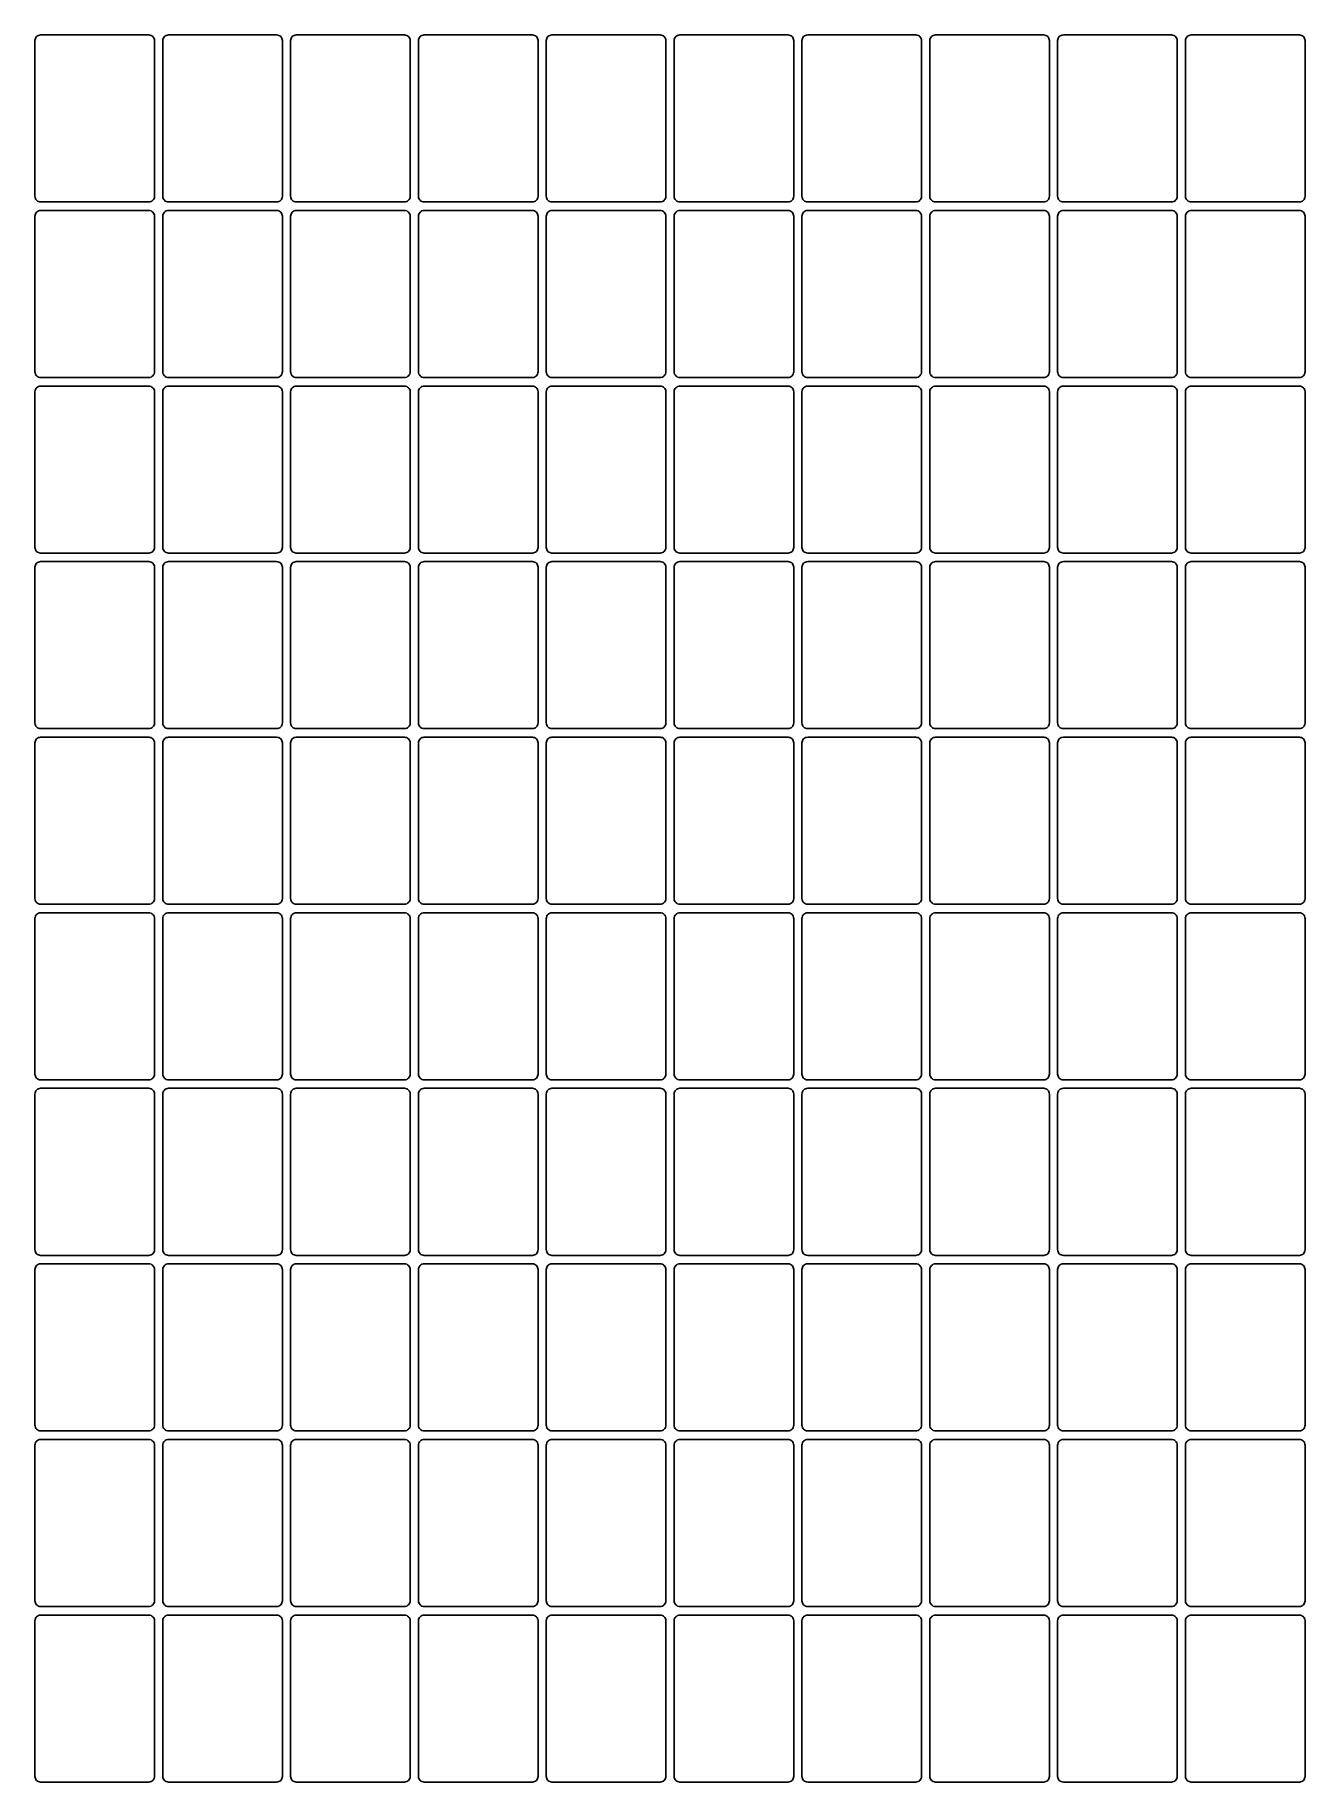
# Model space of a CAD drawing. Header units: millimetres. Extents: x 10 to 200, y -279 to -18.
import ezdxf

# ---------------------------------------------------------------- set-up
doc = ezdxf.new("R2010")
doc.units = ezdxf.units.MM

msp = doc.modelspace()

# ---------------------------------------------------------------- linework, layer by layer
for points in [[(27.3, -43.18, 0.414214), (28.15, -42.33), (28.15, -19.14, 0.414214), (27.3, -18.29), (11.18, -18.29, 0.414214), (10.33, -19.14), (10.33, -42.33, 0.414214), (11.18, -43.18)], [(46.35, -43.18, 0.414214), (47.2, -42.33), (47.2, -19.14, 0.414214), (46.35, -18.29), (30.23, -18.29, 0.414214), (29.38, -19.14), (29.38, -42.33, 0.414214), (30.23, -43.18)], [(65.4, -43.18, 0.414214), (66.25, -42.33), (66.25, -19.14, 0.414214), (65.4, -18.29), (49.28, -18.29, 0.414214), (48.43, -19.14), (48.43, -42.33, 0.414214), (49.28, -43.18)], [(84.45, -43.18, 0.414214), (85.3, -42.33), (85.3, -19.14, 0.414214), (84.45, -18.29), (68.33, -18.29, 0.414214), (67.48, -19.14), (67.48, -42.33, 0.414214), (68.33, -43.18)], [(103.5, -43.18, 0.414214), (104.35, -42.33), (104.35, -19.14, 0.414214), (103.5, -18.29), (87.38, -18.29, 0.414214), (86.53, -19.14), (86.53, -42.33, 0.414214), (87.38, -43.18)], [(122.55, -43.18, 0.414214), (123.4, -42.33), (123.4, -19.14, 0.414214), (122.55, -18.29), (106.43, -18.29, 0.414214), (105.58, -19.14), (105.58, -42.33, 0.414214), (106.43, -43.18)], [(141.6, -43.18, 0.414214), (142.45, -42.33), (142.45, -19.14, 0.414214), (141.6, -18.29), (125.48, -18.29, 0.414214), (124.63, -19.14), (124.63, -42.33, 0.414214), (125.48, -43.18)], [(160.65, -43.18, 0.414214), (161.5, -42.33), (161.5, -19.14, 0.414214), (160.65, -18.29), (144.53, -18.29, 0.414214), (143.68, -19.14), (143.68, -42.33, 0.414214), (144.53, -43.18)], [(179.7, -43.18, 0.414214), (180.55, -42.33), (180.55, -19.14, 0.414214), (179.7, -18.29), (163.58, -18.29, 0.414214), (162.73, -19.14), (162.73, -42.33, 0.414214), (163.58, -43.18)], [(198.75, -43.18, 0.414214), (199.6, -42.33), (199.6, -19.14, 0.414214), (198.75, -18.29), (182.63, -18.29, 0.414214), (181.78, -19.14), (181.78, -42.33, 0.414214), (182.63, -43.18)], [(27.3, -69.34, 0.414214), (28.15, -68.49), (28.15, -45.3, 0.414214), (27.3, -44.45), (11.18, -44.45, 0.414214), (10.33, -45.3), (10.33, -68.49, 0.414214), (11.18, -69.34)], [(46.35, -69.34, 0.414214), (47.2, -68.49), (47.2, -45.3, 0.414214), (46.35, -44.45), (30.23, -44.45, 0.414214), (29.38, -45.3), (29.38, -68.49, 0.414214), (30.23, -69.34)], [(65.4, -69.34, 0.414214), (66.25, -68.49), (66.25, -45.3, 0.414214), (65.4, -44.45), (49.28, -44.45, 0.414214), (48.43, -45.3), (48.43, -68.49, 0.414214), (49.28, -69.34)], [(84.45, -69.34, 0.414214), (85.3, -68.49), (85.3, -45.3, 0.414214), (84.45, -44.45), (68.33, -44.45, 0.414214), (67.48, -45.3), (67.48, -68.49, 0.414214), (68.33, -69.34)], [(103.5, -69.34, 0.414214), (104.35, -68.49), (104.35, -45.3, 0.414214), (103.5, -44.45), (87.38, -44.45, 0.414214), (86.53, -45.3), (86.53, -68.49, 0.414214), (87.38, -69.34)], [(122.55, -69.34, 0.414214), (123.4, -68.49), (123.4, -45.3, 0.414214), (122.55, -44.45), (106.43, -44.45, 0.414214), (105.58, -45.3), (105.58, -68.49, 0.414214), (106.43, -69.34)], [(141.6, -69.34, 0.414214), (142.45, -68.49), (142.45, -45.3, 0.414214), (141.6, -44.45), (125.48, -44.45, 0.414214), (124.63, -45.3), (124.63, -68.49, 0.414214), (125.48, -69.34)], [(160.65, -69.34, 0.414214), (161.5, -68.49), (161.5, -45.3, 0.414214), (160.65, -44.45), (144.53, -44.45, 0.414214), (143.68, -45.3), (143.68, -68.49, 0.414214), (144.53, -69.34)], [(179.7, -69.34, 0.414214), (180.55, -68.49), (180.55, -45.3, 0.414214), (179.7, -44.45), (163.58, -44.45, 0.414214), (162.73, -45.3), (162.73, -68.49, 0.414214), (163.58, -69.34)], [(198.75, -69.34, 0.414214), (199.6, -68.49), (199.6, -45.3, 0.414214), (198.75, -44.45), (182.63, -44.45, 0.414214), (181.78, -45.3), (181.78, -68.49, 0.414214), (182.63, -69.34)], [(27.3, -95.5, 0.414214), (28.15, -94.65), (28.15, -71.46, 0.414214), (27.3, -70.61), (11.18, -70.61, 0.414214), (10.33, -71.46), (10.33, -94.65, 0.414214), (11.18, -95.5)], [(46.35, -95.5, 0.414214), (47.2, -94.65), (47.2, -71.46, 0.414214), (46.35, -70.61), (30.23, -70.61, 0.414214), (29.38, -71.46), (29.38, -94.65, 0.414214), (30.23, -95.5)], [(65.4, -95.5, 0.414214), (66.25, -94.65), (66.25, -71.46, 0.414214), (65.4, -70.61), (49.28, -70.61, 0.414214), (48.43, -71.46), (48.43, -94.65, 0.414214), (49.28, -95.5)], [(84.45, -95.5, 0.414214), (85.3, -94.65), (85.3, -71.46, 0.414214), (84.45, -70.61), (68.33, -70.61, 0.414214), (67.48, -71.46), (67.48, -94.65, 0.414214), (68.33, -95.5)], [(103.5, -95.5, 0.414214), (104.35, -94.65), (104.35, -71.46, 0.414214), (103.5, -70.61), (87.38, -70.61, 0.414214), (86.53, -71.46), (86.53, -94.65, 0.414214), (87.38, -95.5)], [(122.55, -95.5, 0.414214), (123.4, -94.65), (123.4, -71.46, 0.414214), (122.55, -70.61), (106.43, -70.61, 0.414214), (105.58, -71.46), (105.58, -94.65, 0.414214), (106.43, -95.5)], [(141.6, -95.5, 0.414214), (142.45, -94.65), (142.45, -71.46, 0.414214), (141.6, -70.61), (125.48, -70.61, 0.414214), (124.63, -71.46), (124.63, -94.65, 0.414214), (125.48, -95.5)], [(160.65, -95.5, 0.414214), (161.5, -94.65), (161.5, -71.46, 0.414214), (160.65, -70.61), (144.53, -70.61, 0.414214), (143.68, -71.46), (143.68, -94.65, 0.414214), (144.53, -95.5)], [(179.7, -95.5, 0.414214), (180.55, -94.65), (180.55, -71.46, 0.414214), (179.7, -70.61), (163.58, -70.61, 0.414214), (162.73, -71.46), (162.73, -94.65, 0.414214), (163.58, -95.5)], [(198.75, -95.5, 0.414214), (199.6, -94.65), (199.6, -71.46, 0.414214), (198.75, -70.61), (182.63, -70.61, 0.414214), (181.78, -71.46), (181.78, -94.65, 0.414214), (182.63, -95.5)], [(27.3, -121.66, 0.414214), (28.15, -120.81), (28.15, -97.62, 0.414214), (27.3, -96.77), (11.18, -96.77, 0.414214), (10.33, -97.62), (10.33, -120.81, 0.414214), (11.18, -121.66)], [(46.35, -121.66, 0.414214), (47.2, -120.81), (47.2, -97.62, 0.414214), (46.35, -96.77), (30.23, -96.77, 0.414214), (29.38, -97.62), (29.38, -120.81, 0.414214), (30.23, -121.66)], [(65.4, -121.66, 0.414214), (66.25, -120.81), (66.25, -97.62, 0.414214), (65.4, -96.77), (49.28, -96.77, 0.414214), (48.43, -97.62), (48.43, -120.81, 0.414214), (49.28, -121.66)], [(84.45, -121.66, 0.414214), (85.3, -120.81), (85.3, -97.62, 0.414214), (84.45, -96.77), (68.33, -96.77, 0.414214), (67.48, -97.62), (67.48, -120.81, 0.414214), (68.33, -121.66)], [(103.5, -121.66, 0.414214), (104.35, -120.81), (104.35, -97.62, 0.414214), (103.5, -96.77), (87.38, -96.77, 0.414214), (86.53, -97.62), (86.53, -120.81, 0.414214), (87.38, -121.66)], [(122.55, -121.66, 0.414214), (123.4, -120.81), (123.4, -97.62, 0.414214), (122.55, -96.77), (106.43, -96.77, 0.414214), (105.58, -97.62), (105.58, -120.81, 0.414214), (106.43, -121.66)], [(141.6, -121.66, 0.414214), (142.45, -120.81), (142.45, -97.62, 0.414214), (141.6, -96.77), (125.48, -96.77, 0.414214), (124.63, -97.62), (124.63, -120.81, 0.414214), (125.48, -121.66)], [(160.65, -121.66, 0.414214), (161.5, -120.81), (161.5, -97.62, 0.414214), (160.65, -96.77), (144.53, -96.77, 0.414214), (143.68, -97.62), (143.68, -120.81, 0.414214), (144.53, -121.66)], [(179.7, -121.66, 0.414214), (180.55, -120.81), (180.55, -97.62, 0.414214), (179.7, -96.77), (163.58, -96.77, 0.414214), (162.73, -97.62), (162.73, -120.81, 0.414214), (163.58, -121.66)], [(198.75, -121.66, 0.414214), (199.6, -120.81), (199.6, -97.62, 0.414214), (198.75, -96.77), (182.63, -96.77, 0.414214), (181.78, -97.62), (181.78, -120.81, 0.414214), (182.63, -121.66)], [(27.3, -147.83, 0.414214), (28.15, -146.98), (28.15, -123.79, 0.414214), (27.3, -122.94), (11.18, -122.94, 0.414214), (10.33, -123.79), (10.33, -146.98, 0.414214), (11.18, -147.83)], [(46.35, -147.83, 0.414214), (47.2, -146.98), (47.2, -123.79, 0.414214), (46.35, -122.94), (30.23, -122.94, 0.414214), (29.38, -123.79), (29.38, -146.98, 0.414214), (30.23, -147.83)], [(65.4, -147.83, 0.414214), (66.25, -146.98), (66.25, -123.79, 0.414214), (65.4, -122.94), (49.28, -122.94, 0.414214), (48.43, -123.79), (48.43, -146.98, 0.414214), (49.28, -147.83)], [(84.45, -147.83, 0.414214), (85.3, -146.98), (85.3, -123.79, 0.414214), (84.45, -122.94), (68.33, -122.94, 0.414214), (67.48, -123.79), (67.48, -146.98, 0.414214), (68.33, -147.83)], [(103.5, -147.83, 0.414214), (104.35, -146.98), (104.35, -123.79, 0.414214), (103.5, -122.94), (87.38, -122.94, 0.414214), (86.53, -123.79), (86.53, -146.98, 0.414214), (87.38, -147.83)], [(122.55, -147.83, 0.414214), (123.4, -146.98), (123.4, -123.79, 0.414214), (122.55, -122.94), (106.43, -122.94, 0.414214), (105.58, -123.79), (105.58, -146.98, 0.414214), (106.43, -147.83)], [(141.6, -147.83, 0.414214), (142.45, -146.98), (142.45, -123.79, 0.414214), (141.6, -122.94), (125.48, -122.94, 0.414214), (124.63, -123.79), (124.63, -146.98, 0.414214), (125.48, -147.83)], [(160.65, -147.83, 0.414214), (161.5, -146.98), (161.5, -123.79, 0.414214), (160.65, -122.94), (144.53, -122.94, 0.414214), (143.68, -123.79), (143.68, -146.98, 0.414214), (144.53, -147.83)], [(179.7, -147.83, 0.414214), (180.55, -146.98), (180.55, -123.79, 0.414214), (179.7, -122.94), (163.58, -122.94, 0.414214), (162.73, -123.79), (162.73, -146.98, 0.414214), (163.58, -147.83)], [(198.75, -147.83, 0.414214), (199.6, -146.98), (199.6, -123.79, 0.414214), (198.75, -122.94), (182.63, -122.94, 0.414214), (181.78, -123.79), (181.78, -146.98, 0.414214), (182.63, -147.83)], [(27.3, -173.99, 0.414214), (28.15, -173.14), (28.15, -149.95, 0.414214), (27.3, -149.1), (11.18, -149.1, 0.414214), (10.33, -149.95), (10.33, -173.14, 0.414214), (11.18, -173.99)], [(46.35, -173.99, 0.414214), (47.2, -173.14), (47.2, -149.95, 0.414214), (46.35, -149.1), (30.23, -149.1, 0.414214), (29.38, -149.95), (29.38, -173.14, 0.414214), (30.23, -173.99)], [(65.4, -173.99, 0.414214), (66.25, -173.14), (66.25, -149.95, 0.414214), (65.4, -149.1), (49.28, -149.1, 0.414214), (48.43, -149.95), (48.43, -173.14, 0.414214), (49.28, -173.99)], [(84.45, -173.99, 0.414214), (85.3, -173.14), (85.3, -149.95, 0.414214), (84.45, -149.1), (68.33, -149.1, 0.414214), (67.48, -149.95), (67.48, -173.14, 0.414214), (68.33, -173.99)], [(103.5, -173.99, 0.414214), (104.35, -173.14), (104.35, -149.95, 0.414214), (103.5, -149.1), (87.38, -149.1, 0.414214), (86.53, -149.95), (86.53, -173.14, 0.414214), (87.38, -173.99)], [(122.55, -173.99, 0.414214), (123.4, -173.14), (123.4, -149.95, 0.414214), (122.55, -149.1), (106.43, -149.1, 0.414214), (105.58, -149.95), (105.58, -173.14, 0.414214), (106.43, -173.99)], [(141.6, -173.99, 0.414214), (142.45, -173.14), (142.45, -149.95, 0.414214), (141.6, -149.1), (125.48, -149.1, 0.414214), (124.63, -149.95), (124.63, -173.14, 0.414214), (125.48, -173.99)], [(160.65, -173.99, 0.414214), (161.5, -173.14), (161.5, -149.95, 0.414214), (160.65, -149.1), (144.53, -149.1, 0.414214), (143.68, -149.95), (143.68, -173.14, 0.414214), (144.53, -173.99)], [(179.7, -173.99, 0.414214), (180.55, -173.14), (180.55, -149.95, 0.414214), (179.7, -149.1), (163.58, -149.1, 0.414214), (162.73, -149.95), (162.73, -173.14, 0.414214), (163.58, -173.99)], [(198.75, -173.99, 0.414214), (199.6, -173.14), (199.6, -149.95, 0.414214), (198.75, -149.1), (182.63, -149.1, 0.414214), (181.78, -149.95), (181.78, -173.14, 0.414214), (182.63, -173.99)], [(27.3, -200.15, 0.414214), (28.15, -199.3), (28.15, -176.11, 0.414214), (27.3, -175.26), (11.18, -175.26, 0.414214), (10.33, -176.11), (10.33, -199.3, 0.414214), (11.18, -200.15)], [(46.35, -200.15, 0.414214), (47.2, -199.3), (47.2, -176.11, 0.414214), (46.35, -175.26), (30.23, -175.26, 0.414214), (29.38, -176.11), (29.38, -199.3, 0.414214), (30.23, -200.15)], [(65.4, -200.15, 0.414214), (66.25, -199.3), (66.25, -176.11, 0.414214), (65.4, -175.26), (49.28, -175.26, 0.414214), (48.43, -176.11), (48.43, -199.3, 0.414214), (49.28, -200.15)], [(84.45, -200.15, 0.414214), (85.3, -199.3), (85.3, -176.11, 0.414214), (84.45, -175.26), (68.33, -175.26, 0.414214), (67.48, -176.11), (67.48, -199.3, 0.414214), (68.33, -200.15)], [(103.5, -200.15, 0.414214), (104.35, -199.3), (104.35, -176.11, 0.414214), (103.5, -175.26), (87.38, -175.26, 0.414214), (86.53, -176.11), (86.53, -199.3, 0.414214), (87.38, -200.15)], [(122.55, -200.15, 0.414214), (123.4, -199.3), (123.4, -176.11, 0.414214), (122.55, -175.26), (106.43, -175.26, 0.414214), (105.58, -176.11), (105.58, -199.3, 0.414214), (106.43, -200.15)], [(141.6, -200.15, 0.414214), (142.45, -199.3), (142.45, -176.11, 0.414214), (141.6, -175.26), (125.48, -175.26, 0.414214), (124.63, -176.11), (124.63, -199.3, 0.414214), (125.48, -200.15)], [(160.65, -200.15, 0.414214), (161.5, -199.3), (161.5, -176.11, 0.414214), (160.65, -175.26), (144.53, -175.26, 0.414214), (143.68, -176.11), (143.68, -199.3, 0.414214), (144.53, -200.15)], [(179.7, -200.15, 0.414214), (180.55, -199.3), (180.55, -176.11, 0.414214), (179.7, -175.26), (163.58, -175.26, 0.414214), (162.73, -176.11), (162.73, -199.3, 0.414214), (163.58, -200.15)], [(198.75, -200.15, 0.414214), (199.6, -199.3), (199.6, -176.11, 0.414214), (198.75, -175.26), (182.63, -175.26, 0.414214), (181.78, -176.11), (181.78, -199.3, 0.414214), (182.63, -200.15)], [(27.3, -226.31, 0.414214), (28.15, -225.46), (28.15, -202.27, 0.414214), (27.3, -201.42), (11.18, -201.42, 0.414214), (10.33, -202.27), (10.33, -225.46, 0.414214), (11.18, -226.31)], [(46.35, -226.31, 0.414214), (47.2, -225.46), (47.2, -202.27, 0.414214), (46.35, -201.42), (30.23, -201.42, 0.414214), (29.38, -202.27), (29.38, -225.46, 0.414214), (30.23, -226.31)], [(65.4, -226.31, 0.414214), (66.25, -225.46), (66.25, -202.27, 0.414214), (65.4, -201.42), (49.28, -201.42, 0.414214), (48.43, -202.27), (48.43, -225.46, 0.414214), (49.28, -226.31)], [(84.45, -226.31, 0.414214), (85.3, -225.46), (85.3, -202.27, 0.414214), (84.45, -201.42), (68.33, -201.42, 0.414214), (67.48, -202.27), (67.48, -225.46, 0.414214), (68.33, -226.31)], [(103.5, -226.31, 0.414214), (104.35, -225.46), (104.35, -202.27, 0.414214), (103.5, -201.42), (87.38, -201.42, 0.414214), (86.53, -202.27), (86.53, -225.46, 0.414214), (87.38, -226.31)], [(122.55, -226.31, 0.414214), (123.4, -225.46), (123.4, -202.27, 0.414214), (122.55, -201.42), (106.43, -201.42, 0.414214), (105.58, -202.27), (105.58, -225.46, 0.414214), (106.43, -226.31)], [(141.6, -226.31, 0.414214), (142.45, -225.46), (142.45, -202.27, 0.414214), (141.6, -201.42), (125.48, -201.42, 0.414214), (124.63, -202.27), (124.63, -225.46, 0.414214), (125.48, -226.31)], [(160.65, -226.31, 0.414214), (161.5, -225.46), (161.5, -202.27, 0.414214), (160.65, -201.42), (144.53, -201.42, 0.414214), (143.68, -202.27), (143.68, -225.46, 0.414214), (144.53, -226.31)], [(179.7, -226.31, 0.414214), (180.55, -225.46), (180.55, -202.27, 0.414214), (179.7, -201.42), (163.58, -201.42, 0.414214), (162.73, -202.27), (162.73, -225.46, 0.414214), (163.58, -226.31)], [(198.75, -226.31, 0.414214), (199.6, -225.46), (199.6, -202.27, 0.414214), (198.75, -201.42), (182.63, -201.42, 0.414214), (181.78, -202.27), (181.78, -225.46, 0.414214), (182.63, -226.31)], [(27.3, -252.47, 0.414214), (28.15, -251.62), (28.15, -228.43, 0.414214), (27.3, -227.58), (11.18, -227.58, 0.414214), (10.33, -228.43), (10.33, -251.62, 0.414214), (11.18, -252.47)], [(46.35, -252.47, 0.414214), (47.2, -251.62), (47.2, -228.43, 0.414214), (46.35, -227.58), (30.23, -227.58, 0.414214), (29.38, -228.43), (29.38, -251.62, 0.414214), (30.23, -252.47)], [(65.4, -252.47, 0.414214), (66.25, -251.62), (66.25, -228.43, 0.414214), (65.4, -227.58), (49.28, -227.58, 0.414214), (48.43, -228.43), (48.43, -251.62, 0.414214), (49.28, -252.47)], [(84.45, -252.47, 0.414214), (85.3, -251.62), (85.3, -228.43, 0.414214), (84.45, -227.58), (68.33, -227.58, 0.414214), (67.48, -228.43), (67.48, -251.62, 0.414214), (68.33, -252.47)], [(103.5, -252.47, 0.414214), (104.35, -251.62), (104.35, -228.43, 0.414214), (103.5, -227.58), (87.38, -227.58, 0.414214), (86.53, -228.43), (86.53, -251.62, 0.414214), (87.38, -252.47)], [(122.55, -252.47, 0.414214), (123.4, -251.62), (123.4, -228.43, 0.414214), (122.55, -227.58), (106.43, -227.58, 0.414214), (105.58, -228.43), (105.58, -251.62, 0.414214), (106.43, -252.47)], [(141.6, -252.47, 0.414214), (142.45, -251.62), (142.45, -228.43, 0.414214), (141.6, -227.58), (125.48, -227.58, 0.414214), (124.63, -228.43), (124.63, -251.62, 0.414214), (125.48, -252.47)], [(160.65, -252.47, 0.414214), (161.5, -251.62), (161.5, -228.43, 0.414214), (160.65, -227.58), (144.53, -227.58, 0.414214), (143.68, -228.43), (143.68, -251.62, 0.414214), (144.53, -252.47)], [(179.7, -252.47, 0.414214), (180.55, -251.62), (180.55, -228.43, 0.414214), (179.7, -227.58), (163.58, -227.58, 0.414214), (162.73, -228.43), (162.73, -251.62, 0.414214), (163.58, -252.47)], [(198.75, -252.47, 0.414214), (199.6, -251.62), (199.6, -228.43, 0.414214), (198.75, -227.58), (182.63, -227.58, 0.414214), (181.78, -228.43), (181.78, -251.62, 0.414214), (182.63, -252.47)], [(27.3, -278.64, 0.414214), (28.15, -277.79), (28.15, -254.6, 0.414214), (27.3, -253.75), (11.18, -253.75, 0.414214), (10.33, -254.6), (10.33, -277.79, 0.414214), (11.18, -278.64)], [(46.35, -278.64, 0.414214), (47.2, -277.79), (47.2, -254.6, 0.414214), (46.35, -253.75), (30.23, -253.75, 0.414214), (29.38, -254.6), (29.38, -277.79, 0.414214), (30.23, -278.64)], [(65.4, -278.64, 0.414214), (66.25, -277.79), (66.25, -254.6, 0.414214), (65.4, -253.75), (49.28, -253.75, 0.414214), (48.43, -254.6), (48.43, -277.79, 0.414214), (49.28, -278.64)], [(84.45, -278.64, 0.414214), (85.3, -277.79), (85.3, -254.6, 0.414214), (84.45, -253.75), (68.33, -253.75, 0.414214), (67.48, -254.6), (67.48, -277.79, 0.414214), (68.33, -278.64)], [(103.5, -278.64, 0.414214), (104.35, -277.79), (104.35, -254.6, 0.414214), (103.5, -253.75), (87.38, -253.75, 0.414214), (86.53, -254.6), (86.53, -277.79, 0.414214), (87.38, -278.64)], [(122.55, -278.64, 0.414214), (123.4, -277.79), (123.4, -254.6, 0.414214), (122.55, -253.75), (106.43, -253.75, 0.414214), (105.58, -254.6), (105.58, -277.79, 0.414214), (106.43, -278.64)], [(141.6, -278.64, 0.414214), (142.45, -277.79), (142.45, -254.6, 0.414214), (141.6, -253.75), (125.48, -253.75, 0.414214), (124.63, -254.6), (124.63, -277.79, 0.414214), (125.48, -278.64)], [(160.65, -278.64, 0.414214), (161.5, -277.79), (161.5, -254.6, 0.414214), (160.65, -253.75), (144.53, -253.75, 0.414214), (143.68, -254.6), (143.68, -277.79, 0.414214), (144.53, -278.64)], [(179.7, -278.64, 0.414214), (180.55, -277.79), (180.55, -254.6, 0.414214), (179.7, -253.75), (163.58, -253.75, 0.414214), (162.73, -254.6), (162.73, -277.79, 0.414214), (163.58, -278.64)], [(198.75, -278.64, 0.414214), (199.6, -277.79), (199.6, -254.6, 0.414214), (198.75, -253.75), (182.63, -253.75, 0.414214), (181.78, -254.6), (181.78, -277.79, 0.414214), (182.63, -278.64)]]:
    msp.add_lwpolyline(points, format="xyb", close=True)

doc.saveas('drawing.dxf')
